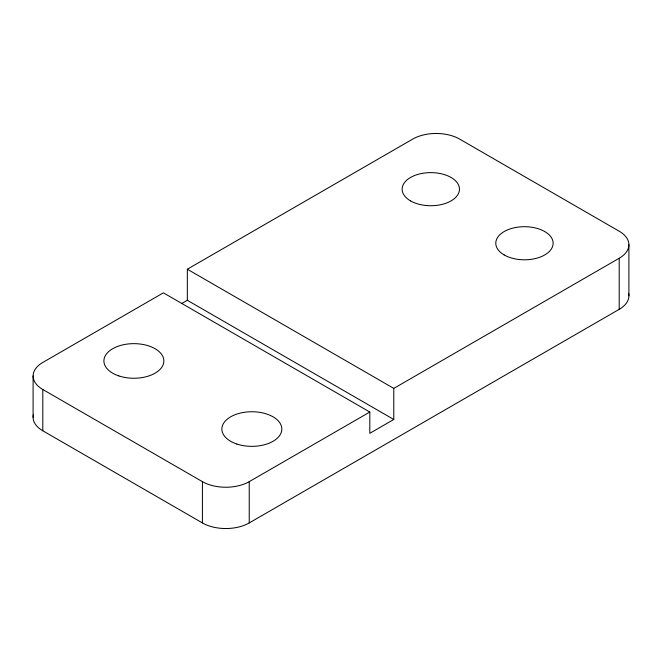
<?xml version="1.0" encoding="UTF-8"?>
<svg xmlns="http://www.w3.org/2000/svg" width="662" height="662" viewBox="0 0 662 662"><rect width="100%" height="100%" fill="white"/><g stroke="black" fill="none" stroke-linecap="round" stroke-linejoin="round"><path stroke-width="0.99" d="M619.202 258.254L393.782 388.404L393.782 419.476L187.338 300.291L187.338 269.211L412.765 139.07A33.108 19.115 0 0 1 459.585 139.07L619.202 231.22A33.108 19.115 0 0 1 619.202 258.254L619.202 309.336L249.235 522.93A33.108 19.115 0 0 1 202.415 522.93L42.798 430.78A33.108 19.115 0 0 1 33.381 414.768M182.017 303.362L187.338 300.291M369.818 412.029L163.382 292.836L42.798 362.453A33.108 19.115 0 0 0 42.798 389.488L202.415 481.646A33.108 19.115 0 0 0 249.235 481.646L369.818 412.029L369.818 433.312L393.782 419.476M187.338 269.211L393.782 388.404M628.9 244.741L628.9 295.823M249.235 481.646L249.235 522.93M202.415 481.646L202.415 522.93M42.798 389.488L42.798 430.78M33.1 375.975L33.1 417.259M628.619 293.324A33.108 19.115 0 0 1 619.202 309.336M504.179 254.953A28.673 16.558 0 0 0 552.149 247.53A28.673 16.558 0 0 0 517.03 227.256A28.673 16.558 0 0 0 504.179 254.953M410.531 200.884A28.673 16.558 0 0 0 458.501 193.461A28.673 16.558 0 0 0 423.382 173.187A28.673 16.558 0 0 0 410.531 200.884M118.895 375.933A29.98 17.303 0 0 0 163.862 360.947A29.98 17.303 0 0 0 118.895 345.961A29.98 17.303 0 0 0 118.895 375.933M236.864 444.037A29.98 17.303 0 0 0 281.83 429.05A29.98 17.303 0 0 0 236.864 414.064A29.98 17.303 0 0 0 236.864 444.037"/></g></svg>
